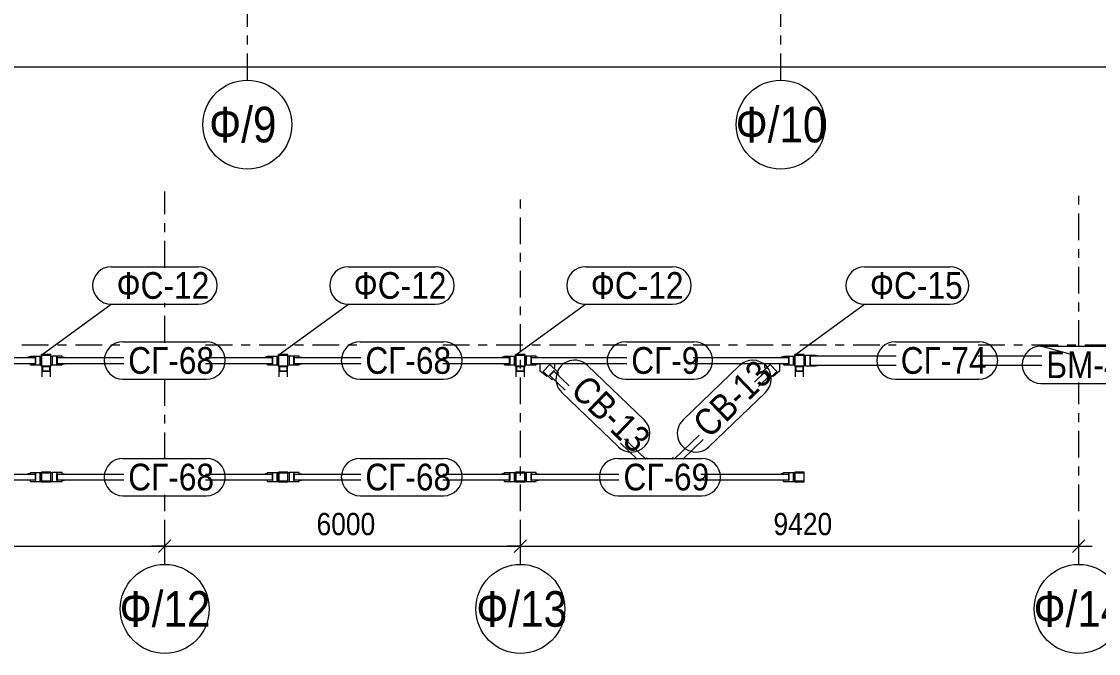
# Model space of a CAD drawing. Header units: millimetres. Extents: x -59 to 782, y -224 to 370.
# Drawn here: x 376.6 to 497.7, y -94.4 to -23.4 of the extents above; entities that cross this region are included whole.
import ezdxf

# ---------------------------------------------------------------- set-up
doc = ezdxf.new("R2010")
doc.units = ezdxf.units.MM
doc.linetypes.add('XKITLINE00', pattern=[0])
doc.linetypes.add('XKITLINE03', pattern=[6, 3, -1, 1, -1])
for name, color, linetype, lineweight in [('Part', 2, 'Continuous', 0), ('PartMark', 3, 'Continuous', 0), ('S-GRID', 1, 'Continuous', 0), ('Z-DIMENSIONS', 1, 'Continuous', 0)]:
    doc.layers.add(name, color=color, linetype=linetype, lineweight=lineweight)
doc.styles.add('GOST type A', font='ARIAL.TTF')

msp = doc.modelspace()

# ---------------------------------------------------------------- linework, layer by layer
at = {"layer": 'Part', "linetype": 'XKITLINE00', "lineweight": 0}
for p, q in [((370.65, -61.17), (378.12, -61.17)), ((377.32, -61.17), (377.32, -61.15)), ((377.59, -61.15), (377.32, -61.15)), ((377.59, -61.15), (377.59, -61.01)), ((377.59, -61.01), (378.71, -61.01)), ((377.59, -61.17), (377.59, -61.15)), ((378.17, -61.11), (378.12, -61.11)), ((378.12, -61.11), (378.12, -61.91)), ((378.17, -61.11), (378.17, -61.91)), ((378.71, -62.01), (378.71, -61.01)), ((378.71, -61.01), (378.84, -61.01)), ((378.84, -60.85), (378.84, -60.83)), ((378.84, -62.19), (378.84, -60.85)), ((379.91, -60.85), (378.84, -60.85)), ((378.89, -62.14), (378.89, -60.9)), ((378.89, -60.9), (379.86, -60.9)), ((379.78, -60.9), (379.83, -60.85)), ((379.86, -60.9), (379.86, -62.14)), ((379.91, -60.85), (379.91, -60.83)), ((379.91, -62.19), (379.91, -60.85)), ((379.91, -61.01), (380.04, -61.01)), ((381.16, -61.01), (380.04, -61.01)), ((380.04, -61.01), (380.04, -62.01)), ((380.57, -61.91), (380.57, -61.11)), ((380.57, -61.11), (380.63, -61.11)), ((380.63, -61.91), (380.63, -61.11)), ((380.63, -61.17), (388.1, -61.17)), ((381.16, -61.15), (381.16, -61.01)), ((381.16, -61.15), (381.43, -61.15)), ((381.16, -61.17), (381.16, -61.15)), ((381.43, -61.15), (381.43, -61.17)), ((397.31, -61.17), (404.79, -61.17)), ((403.99, -61.17), (403.99, -61.15)), ((404.25, -61.15), (403.99, -61.15)), ((404.25, -61.15), (404.25, -61.01)), ((404.25, -61.01), (405.37, -61.01)), ((404.25, -61.17), (404.25, -61.15)), ((404.84, -61.11), (404.79, -61.11)), ((404.79, -61.11), (404.79, -61.91)), ((404.84, -61.11), (404.84, -61.91)), ((405.37, -62.01), (405.37, -61.01)), ((405.37, -61.01), (405.51, -61.01)), ((405.51, -60.85), (405.51, -60.83)), ((405.51, -62.19), (405.51, -60.85)), ((406.57, -60.85), (405.51, -60.85)), ((405.55, -62.14), (405.55, -60.9)), ((405.55, -60.9), (406.53, -60.9)), ((406.53, -60.9), (406.53, -62.14)), ((406.57, -60.85), (406.57, -60.83)), ((406.57, -62.19), (406.57, -60.85)), ((406.57, -61.01), (406.71, -61.01)), ((407.83, -61.01), (406.71, -61.01)), ((406.71, -61.01), (406.71, -62.01)), ((407.24, -61.91), (407.24, -61.11)), ((407.24, -61.11), (407.29, -61.11)), ((407.29, -61.91), (407.29, -61.11)), ((407.29, -61.17), (414.77, -61.17)), ((407.83, -61.15), (407.83, -61.01)), ((407.83, -61.15), (408.09, -61.15)), ((407.83, -61.17), (407.83, -61.15)), ((408.09, -61.15), (408.09, -61.17)), ((423.98, -61.17), (431.45, -61.17)), ((430.65, -61.17), (430.65, -61.15)), ((430.92, -61.15), (430.65, -61.15)), ((430.92, -61.15), (430.92, -61.01)), ((430.92, -61.01), (432.04, -61.01)), ((430.92, -61.17), (430.92, -61.15)), ((431.51, -61.11), (431.45, -61.11)), ((431.45, -61.11), (431.45, -61.91)), ((431.51, -61.11), (431.51, -61.91)), ((432.04, -61.01), (432.17, -61.01)), ((432.04, -62.01), (432.04, -61.01)), ((432.17, -60.85), (432.17, -60.83)), ((432.17, -62.19), (432.17, -60.85)), ((433.24, -60.85), (432.17, -60.85)), ((432.22, -62.14), (432.22, -60.9)), ((432.22, -60.9), (433.19, -60.9)), ((433.19, -60.9), (433.19, -62.14)), ((433.19, -61.02), (433.24, -60.98)), ((433.24, -60.85), (433.24, -60.83)), ((433.24, -62.19), (433.24, -60.85)), ((433.24, -61.01), (433.37, -61.01)), ((434.49, -61.01), (433.37, -61.01)), ((433.37, -61.01), (433.37, -62.01)), ((433.91, -61.91), (433.91, -61.11)), ((433.91, -61.11), (433.96, -61.11)), ((433.96, -61.91), (433.96, -61.11)), ((433.96, -61.17), (444.68, -61.17)), ((434.49, -61.15), (434.49, -61.01)), ((434.49, -61.15), (434.76, -61.15)), ((434.49, -61.17), (434.49, -61.15)), ((434.76, -61.15), (434.76, -61.17)), ((452.13, -61.17), (462.85, -61.17)), ((462.05, -61.17), (462.05, -61.15)), ((462.32, -61.15), (462.05, -61.15)), ((462.32, -61.15), (462.32, -61.01)), ((462.32, -61.01), (463.44, -61.01)), ((462.32, -61.17), (462.32, -61.15)), ((462.91, -61.11), (462.85, -61.11)), ((462.85, -61.11), (462.85, -61.91)), ((462.91, -61.11), (462.91, -61.91)), ((463.44, -62.01), (463.44, -61.01)), ((463.44, -61.01), (463.57, -61.01)), ((463.57, -60.85), (463.57, -60.83)), ((463.57, -62.19), (463.57, -60.85)), ((464.64, -60.85), (463.57, -60.85)), ((463.57, -61.49), (463.62, -61.45)), ((463.62, -62.14), (463.62, -60.9)), ((463.62, -60.9), (464.59, -60.9)), ((464.17, -60.9), (464.22, -60.85)), ((464.59, -60.9), (464.59, -62.14)), ((464.64, -60.85), (464.64, -60.83)), ((464.64, -62.19), (464.64, -60.85)), ((464.64, -61.01), (464.77, -61.01)), ((464.77, -60.91), (465.31, -60.91)), ((464.77, -62.11), (464.77, -60.91)), ((465.31, -62.11), (465.31, -60.91)), ((465.31, -60.91), (465.36, -60.91)), ((465.36, -60.91), (465.89, -60.91)), ((465.36, -62.11), (465.36, -60.91)), ((465.36, -60.97), (474.99, -60.97)), ((465.89, -60.95), (465.89, -60.91)), ((465.89, -60.97), (465.89, -60.95)), ((465.89, -60.95), (466.16, -60.95)), ((466.16, -60.97), (466.16, -60.95)), ((484.2, -60.97), (491.36, -60.97)), ((370.65, -61.84), (378.12, -61.84)), ((377.32, -61.87), (377.32, -61.84)), ((377.59, -61.87), (377.32, -61.87)), ((377.59, -61.87), (377.59, -61.84)), ((377.59, -62.01), (377.59, -61.87)), ((377.59, -62.01), (378.71, -62.01)), ((378.17, -61.91), (378.12, -61.91)), ((378.71, -62.01), (378.84, -62.01)), ((378.84, -61.84), (378.89, -61.79)), ((378.84, -62.19), (379.91, -62.19)), ((379.86, -62.14), (378.89, -62.14)), ((379.84, -62.19), (378.91, -62.19)), ((378.91, -62.19), (378.91, -62.19)), ((378.91, -62.19), (378.91, -62.19)), ((378.91, -62.2), (378.91, -62.19)), ((378.91, -62.19), (379.84, -62.19)), ((378.91, -62.76), (378.91, -62.2)), ((378.91, -62.2), (378.95, -62.2)), ((378.95, -62.32), (378.91, -62.27)), ((378.91, -63.36), (378.91, -62.76)), ((379.84, -62.76), (378.91, -62.76)), ((378.95, -62.19), (378.95, -62.19)), ((378.95, -62.19), (379.79, -62.19)), ((378.95, -62.2), (378.95, -62.19)), ((379.79, -62.19), (378.95, -62.19)), ((378.95, -62.2), (378.95, -62.68)), ((378.95, -62.68), (379.79, -62.68)), ((379.39, -62.76), (379.31, -62.68)), ((379.79, -62.19), (379.79, -62.19)), ((379.79, -62.2), (379.79, -62.19)), ((379.79, -62.68), (379.79, -62.2)), ((379.79, -62.2), (379.84, -62.2)), ((379.84, -62.19), (379.84, -62.19)), ((379.84, -62.19), (379.84, -62.19)), ((379.84, -62.19), (379.84, -62.2)), ((379.84, -62.76), (379.84, -62.2)), ((379.84, -63.36), (379.84, -62.76)), ((379.91, -62.01), (380.04, -62.01)), ((380.04, -62.01), (381.16, -62.01)), ((380.57, -61.91), (380.63, -61.91)), ((380.63, -61.84), (388.1, -61.84)), ((381.16, -61.84), (381.16, -61.87)), ((381.16, -62.01), (381.16, -61.87)), ((381.16, -61.87), (381.43, -61.87)), ((381.43, -61.87), (381.43, -61.84)), ((397.31, -61.84), (404.79, -61.84)), ((403.99, -61.87), (403.99, -61.84)), ((404.25, -61.87), (403.99, -61.87)), ((404.25, -61.87), (404.25, -61.84)), ((404.25, -62.01), (404.25, -61.87)), ((404.25, -62.01), (405.37, -62.01)), ((404.84, -61.91), (404.79, -61.91)), ((405.37, -62.01), (405.51, -62.01)), ((405.51, -62.19), (406.57, -62.19)), ((406.53, -62.14), (405.55, -62.14)), ((406.51, -62.19), (405.57, -62.19)), ((405.57, -62.19), (405.57, -62.19)), ((405.57, -62.19), (405.57, -62.19)), ((405.57, -62.2), (405.57, -62.19)), ((405.57, -62.19), (406.51, -62.19)), ((405.57, -62.76), (405.57, -62.2)), ((405.57, -62.2), (405.62, -62.2)), ((405.57, -63.36), (405.57, -62.76)), ((406.51, -62.76), (405.57, -62.76)), ((405.62, -62.19), (405.62, -62.19)), ((405.62, -62.19), (406.46, -62.19)), ((405.62, -62.2), (405.62, -62.19)), ((406.46, -62.19), (405.62, -62.19)), ((405.62, -62.2), (405.62, -62.68)), ((405.62, -62.68), (406.46, -62.68)), ((406.38, -62.19), (406.43, -62.14)), ((406.46, -62.19), (406.46, -62.19)), ((406.46, -62.2), (406.46, -62.19)), ((406.46, -62.68), (406.46, -62.2)), ((406.46, -62.2), (406.51, -62.2)), ((406.51, -62.44), (406.46, -62.39)), ((406.51, -62.19), (406.51, -62.19)), ((406.51, -62.19), (406.51, -62.19)), ((406.51, -62.19), (406.51, -62.2)), ((406.51, -62.76), (406.51, -62.2)), ((406.51, -63.36), (406.51, -62.76)), ((406.53, -62.04), (406.57, -62)), ((406.57, -62.01), (406.71, -62.01)), ((406.71, -62.01), (407.83, -62.01)), ((407.24, -61.91), (407.29, -61.91)), ((407.29, -61.84), (414.77, -61.84)), ((407.83, -61.84), (407.83, -61.87)), ((407.83, -62.01), (407.83, -61.87)), ((407.83, -61.87), (408.09, -61.87)), ((408.09, -61.87), (408.09, -61.84)), ((423.98, -61.84), (431.45, -61.84)), ((430.65, -61.87), (430.65, -61.84)), ((430.92, -61.87), (430.65, -61.87)), ((430.92, -61.87), (430.92, -61.84)), ((430.92, -62.01), (430.92, -61.87)), ((430.92, -62.01), (432.04, -62.01)), ((431.51, -61.91), (431.45, -61.91)), ((432.04, -62.01), (432.17, -62.01)), ((432.17, -62.04), (432.22, -62)), ((432.17, -62.19), (433.24, -62.19)), ((433.19, -62.14), (432.22, -62.14)), ((433.17, -62.19), (432.24, -62.19)), ((432.24, -62.19), (432.24, -62.19)), ((432.24, -62.19), (432.24, -62.19)), ((432.24, -62.2), (432.24, -62.19)), ((432.24, -62.19), (433.17, -62.19)), ((432.24, -62.76), (432.24, -62.2)), ((432.24, -62.2), (432.29, -62.2)), ((432.24, -63.36), (432.24, -62.76)), ((433.17, -62.76), (432.24, -62.76)), ((432.29, -62.19), (432.29, -62.19)), ((432.29, -62.19), (433.13, -62.19)), ((432.29, -62.2), (432.29, -62.19)), ((433.13, -62.19), (432.29, -62.19)), ((432.29, -62.2), (432.29, -62.68)), ((432.29, -62.68), (433.13, -62.68)), ((433.13, -62.19), (433.13, -62.19)), ((433.13, -62.2), (433.13, -62.19)), ((433.13, -62.68), (433.13, -62.2)), ((433.13, -62.2), (433.17, -62.2)), ((433.17, -62.19), (433.17, -62.19)), ((433.17, -62.19), (433.17, -62.19)), ((433.17, -62.19), (433.17, -62.2)), ((433.17, -62.76), (433.17, -62.2)), ((433.17, -63.36), (433.17, -62.76)), ((433.24, -62.01), (433.37, -62.01)), ((433.37, -62.01), (434.49, -62.01)), ((433.91, -61.91), (433.96, -61.91)), ((433.96, -61.84), (444.68, -61.84)), ((434.49, -61.84), (434.49, -61.87)), ((434.49, -62.01), (434.49, -61.87)), ((434.49, -61.87), (434.76, -61.87)), ((434.76, -61.87), (434.76, -61.84)), ((434.95, -62.71), (434.95, -61.84)), ((435.67, -63.3), (434.95, -62.71)), ((436.02, -61.97), (435.28, -62.74)), ((435.28, -62.74), (436.24, -63.67)), ((435.95, -63.2), (436.5, -62.62)), ((435.99, -63.24), (436.54, -62.66)), ((436.98, -62.9), (436.02, -61.97)), ((436.49, -62.71), (438.21, -64.36)), ((436.5, -62.43), (436.59, -62.34)), ((436.5, -62.62), (436.54, -62.66)), ((436.59, -62.34), (436.59, -61.84)), ((436.86, -63.02), (436.98, -62.9)), ((452.13, -61.84), (462.85, -61.84)), ((459.03, -63.94), (460.32, -62.71)), ((459.84, -62.9), (460.8, -61.97)), ((459.96, -63.02), (459.84, -62.9)), ((460.22, -62.34), (460.22, -61.84)), ((460.32, -62.43), (460.22, -62.34)), ((460.31, -62.62), (460.27, -62.66)), ((460.27, -62.66), (460.83, -63.24)), ((460.31, -62.62), (460.87, -63.2)), ((460.57, -63.67), (461.54, -62.74)), ((461.54, -62.74), (460.8, -61.97)), ((461.87, -62.71), (461.15, -63.3)), ((461.87, -61.84), (461.87, -62.71)), ((462.05, -61.87), (462.05, -61.84)), ((462.32, -61.87), (462.05, -61.87)), ((462.32, -61.87), (462.32, -61.84)), ((462.32, -62.01), (462.32, -61.87)), ((462.32, -62.01), (463.44, -62.01)), ((462.91, -61.91), (462.85, -61.91)), ((463.44, -62.01), (463.57, -62.01)), ((463.57, -62.19), (464.64, -62.19)), ((464.59, -62.14), (463.62, -62.14)), ((464.57, -62.19), (463.64, -62.19)), ((463.64, -62.19), (463.64, -62.19)), ((463.64, -62.19), (463.64, -62.19)), ((463.64, -62.2), (463.64, -62.19)), ((463.64, -62.19), (464.57, -62.19)), ((463.64, -62.76), (463.64, -62.2)), ((463.64, -62.2), (463.69, -62.2)), ((463.64, -63.36), (463.64, -62.76)), ((464.57, -62.76), (463.64, -62.76)), ((463.69, -62.19), (463.69, -62.19)), ((463.69, -62.19), (464.53, -62.19)), ((463.69, -62.2), (463.69, -62.19)), ((464.53, -62.19), (463.69, -62.19)), ((463.69, -62.2), (463.69, -62.68)), ((463.69, -62.68), (464.53, -62.68)), ((464.53, -62.19), (464.53, -62.19)), ((464.53, -62.2), (464.53, -62.19)), ((464.53, -62.68), (464.53, -62.2)), ((464.53, -62.2), (464.57, -62.2)), ((464.57, -62.21), (464.56, -62.2)), ((464.57, -62.19), (464.57, -62.19)), ((464.57, -62.19), (464.57, -62.19)), ((464.57, -62.19), (464.57, -62.2)), ((464.57, -62.76), (464.57, -62.2)), ((464.57, -63.36), (464.57, -62.76)), ((464.64, -62.01), (464.77, -62.01)), ((464.77, -62.11), (465.31, -62.11)), ((465.31, -62.11), (465.36, -62.11)), ((465.36, -62.04), (474.99, -62.04)), ((465.36, -62.11), (465.89, -62.11)), ((465.89, -62.07), (465.89, -62.04)), ((465.89, -62.11), (465.89, -62.07)), ((465.89, -62.07), (466.16, -62.07)), ((466.16, -62.07), (466.16, -62.04)), ((484.2, -62.04), (491.36, -62.04)), ((435.67, -63.3), (435.76, -63.2)), ((435.95, -63.2), (435.99, -63.24)), ((436.03, -63.19), (437.75, -64.84)), ((436.24, -63.67), (436.36, -63.54)), ((436.36, -63.54), (436.38, -63.52)), ((436.36, -63.54), (436.55, -63.72)), ((436.55, -63.72), (436.57, -63.71)), ((436.84, -63.04), (436.86, -63.02)), ((436.86, -63.02), (437.05, -63.21)), ((437.03, -63.22), (437.05, -63.21)), ((459.5, -64.42), (460.78, -63.19)), ((459.96, -63.02), (459.76, -63.21)), ((459.76, -63.21), (459.78, -63.22)), ((459.97, -63.04), (459.96, -63.02)), ((460.26, -63.72), (460.24, -63.71)), ((460.45, -63.54), (460.26, -63.72)), ((460.44, -63.52), (460.45, -63.54)), ((460.57, -63.67), (460.45, -63.54)), ((460.87, -63.2), (460.83, -63.24)), ((461.15, -63.3), (461.06, -63.2)), ((450.01, -72.61), (452.81, -69.92)), ((443.97, -70.81), (445.84, -72.61)), ((444.44, -70.33), (446.81, -72.61)), ((450.97, -72.61), (453.27, -70.4)), ((446.62, -72.39), (446.6, -72.41)), ((446.81, -72.57), (446.62, -72.39)), ((446.79, -72.59), (446.81, -72.57)), ((446.81, -72.57), (446.93, -72.45)), ((446.93, -72.45), (447.09, -72.61)), ((449.89, -72.45), (449.72, -72.61)), ((450.01, -72.57), (449.89, -72.45)), ((450.01, -72.57), (450.2, -72.39)), ((450.02, -72.59), (450.01, -72.57)), ((450.22, -72.41), (450.2, -72.39)), ((370.65, -74.27), (378.12, -74.27)), ((370.65, -74.94), (378.12, -74.94)), ((377.32, -74.27), (377.32, -74.25)), ((377.59, -74.25), (377.32, -74.25)), ((377.32, -74.97), (377.32, -74.94)), ((377.59, -74.97), (377.32, -74.97)), ((377.59, -74.25), (377.59, -74.11)), ((377.59, -74.11), (378.71, -74.11)), ((377.59, -74.27), (377.59, -74.25)), ((377.59, -74.97), (377.59, -74.94)), ((377.59, -75.11), (377.59, -74.97)), ((378.17, -74.21), (378.12, -74.21)), ((378.12, -74.21), (378.12, -75.01)), ((378.17, -75.01), (378.12, -75.01)), ((378.17, -74.21), (378.17, -75.01)), ((378.71, -74.11), (378.84, -74.11)), ((378.71, -75.11), (378.71, -74.11)), ((378.84, -75.14), (378.84, -74.07)), ((379.91, -74.07), (378.84, -74.07)), ((378.89, -75.09), (378.89, -74.13)), ((378.89, -74.13), (379.85, -74.13)), ((379.85, -75.09), (378.89, -75.09)), ((379.19, -74.13), (379.14, -74.07)), ((379.85, -74.13), (379.85, -75.09)), ((379.91, -74.84), (379.85, -74.79)), ((379.91, -75.14), (379.91, -74.07)), ((379.91, -74.11), (380.04, -74.11)), ((381.16, -74.11), (380.04, -74.11)), ((380.04, -74.11), (380.04, -75.11)), ((380.57, -75.01), (380.57, -74.21)), ((380.57, -74.21), (380.63, -74.21)), ((380.57, -75.01), (380.63, -75.01)), ((380.63, -75.01), (380.63, -74.21)), ((380.63, -74.27), (388.1, -74.27)), ((380.63, -74.94), (388.1, -74.94)), ((381.16, -74.25), (381.16, -74.11)), ((381.16, -74.25), (381.43, -74.25)), ((381.16, -74.27), (381.16, -74.25)), ((381.16, -74.94), (381.16, -74.97)), ((381.16, -75.11), (381.16, -74.97)), ((381.16, -74.97), (381.43, -74.97)), ((381.43, -74.25), (381.43, -74.27)), ((381.43, -74.97), (381.43, -74.94)), ((397.31, -74.27), (404.79, -74.27)), ((397.31, -74.94), (404.79, -74.94)), ((403.99, -74.27), (403.99, -74.25)), ((404.25, -74.25), (403.99, -74.25)), ((403.99, -74.97), (403.99, -74.94)), ((404.25, -74.97), (403.99, -74.97)), ((404.25, -74.25), (404.25, -74.11)), ((404.25, -74.11), (405.37, -74.11)), ((404.25, -74.27), (404.25, -74.25)), ((404.25, -74.97), (404.25, -74.94)), ((404.25, -75.11), (404.25, -74.97)), ((404.84, -74.21), (404.79, -74.21)), ((404.79, -74.21), (404.79, -75.01)), ((404.84, -75.01), (404.79, -75.01)), ((404.84, -74.21), (404.84, -75.01)), ((405.37, -75.11), (405.37, -74.11)), ((405.37, -74.11), (405.51, -74.11)), ((405.51, -75.14), (405.51, -74.07)), ((406.57, -74.07), (405.51, -74.07)), ((405.56, -74.85), (405.51, -74.79)), ((405.56, -75.09), (405.56, -74.13)), ((405.56, -74.13), (406.52, -74.13)), ((406.52, -75.09), (405.56, -75.09)), ((405.85, -75.14), (405.8, -75.09)), ((406.52, -74.13), (406.52, -75.09)), ((406.57, -75.14), (406.57, -74.07)), ((406.57, -74.11), (406.71, -74.11)), ((407.83, -74.11), (406.71, -74.11)), ((406.71, -74.11), (406.71, -75.11)), ((407.24, -75.01), (407.24, -74.21)), ((407.24, -74.21), (407.29, -74.21)), ((407.24, -75.01), (407.29, -75.01)), ((407.29, -75.01), (407.29, -74.21)), ((407.29, -74.27), (414.77, -74.27)), ((407.29, -74.94), (414.77, -74.94)), ((407.83, -74.25), (407.83, -74.11)), ((407.83, -74.25), (408.09, -74.25)), ((407.83, -74.27), (407.83, -74.25)), ((407.83, -74.94), (407.83, -74.97)), ((407.83, -75.11), (407.83, -74.97)), ((407.83, -74.97), (408.09, -74.97)), ((408.09, -74.25), (408.09, -74.27)), ((408.09, -74.97), (408.09, -74.94)), ((423.98, -74.27), (431.45, -74.27)), ((423.98, -74.94), (431.45, -74.94)), ((430.65, -74.27), (430.65, -74.25)), ((430.92, -74.25), (430.65, -74.25)), ((430.65, -74.97), (430.65, -74.94)), ((430.92, -74.97), (430.65, -74.97)), ((430.92, -74.25), (430.92, -74.11)), ((430.92, -74.11), (432.04, -74.11)), ((430.92, -74.27), (430.92, -74.25)), ((430.92, -74.97), (430.92, -74.94)), ((430.92, -75.11), (430.92, -74.97)), ((431.51, -74.21), (431.45, -74.21)), ((431.45, -74.21), (431.45, -75.01)), ((431.51, -75.01), (431.45, -75.01)), ((431.51, -74.21), (431.51, -75.01)), ((432.04, -74.11), (432.17, -74.11)), ((432.04, -75.11), (432.04, -74.11)), ((432.17, -75.14), (432.17, -74.07)), ((433.24, -74.07), (432.17, -74.07)), ((432.23, -75.09), (432.23, -74.13)), ((432.23, -74.13), (433.19, -74.13)), ((433.19, -75.09), (432.23, -75.09)), ((432.73, -74.13), (432.68, -74.07)), ((433.19, -74.13), (433.19, -75.09)), ((433.24, -74.63), (433.19, -74.58)), ((433.24, -75.14), (433.24, -74.07)), ((433.24, -74.11), (433.37, -74.11)), ((434.49, -74.11), (433.37, -74.11)), ((433.37, -74.11), (433.37, -75.11)), ((433.91, -75.01), (433.91, -74.21)), ((433.91, -74.21), (433.96, -74.21)), ((433.91, -75.01), (433.96, -75.01)), ((433.96, -75.01), (433.96, -74.21)), ((433.96, -74.27), (443.8, -74.27)), ((433.96, -74.94), (443.8, -74.94)), ((434.49, -74.25), (434.49, -74.11)), ((434.49, -74.25), (434.76, -74.25)), ((434.49, -74.27), (434.49, -74.25)), ((434.49, -74.94), (434.49, -74.97)), ((434.49, -75.11), (434.49, -74.97)), ((434.49, -74.97), (434.76, -74.97)), ((434.76, -74.25), (434.76, -74.27)), ((434.76, -74.97), (434.76, -74.94)), ((453.01, -74.27), (462.85, -74.27)), ((453.01, -74.94), (462.85, -74.94)), ((462.05, -74.27), (462.05, -74.25)), ((462.32, -74.25), (462.05, -74.25)), ((462.05, -74.97), (462.05, -74.94)), ((462.32, -74.97), (462.05, -74.97)), ((462.32, -74.25), (462.32, -74.11)), ((462.32, -74.11), (463.44, -74.11)), ((462.32, -74.27), (462.32, -74.25)), ((462.32, -74.97), (462.32, -74.94)), ((462.32, -75.11), (462.32, -74.97)), ((462.91, -74.21), (462.85, -74.21)), ((462.85, -74.21), (462.85, -75.01)), ((462.91, -75.01), (462.85, -75.01)), ((462.91, -74.21), (462.91, -75.01)), ((463.44, -74.11), (463.57, -74.11)), ((463.44, -75.11), (463.44, -74.11)), ((463.57, -75.14), (463.57, -74.07)), ((464.64, -74.07), (463.57, -74.07)), ((463.63, -74.17), (463.57, -74.12)), ((463.63, -75.09), (463.63, -74.13)), ((463.63, -74.13), (464.59, -74.13)), ((464.59, -75.09), (463.63, -75.09)), ((464.6, -75.14), (464.54, -75.09)), ((464.59, -74.13), (464.59, -75.09)), ((464.64, -75.14), (464.64, -74.07)), ((377.59, -75.11), (378.71, -75.11)), ((378.71, -75.11), (378.84, -75.11)), ((378.84, -75.14), (379.91, -75.14)), ((379.91, -75.11), (380.04, -75.11)), ((380.04, -75.11), (381.16, -75.11)), ((404.25, -75.11), (405.37, -75.11)), ((405.37, -75.11), (405.51, -75.11)), ((405.51, -75.14), (406.57, -75.14)), ((406.57, -75.11), (406.71, -75.11)), ((406.71, -75.11), (407.83, -75.11)), ((430.92, -75.11), (432.04, -75.11)), ((432.04, -75.11), (432.17, -75.11)), ((432.17, -75.14), (433.24, -75.14)), ((433.24, -75.11), (433.37, -75.11)), ((433.37, -75.11), (434.49, -75.11)), ((462.32, -75.11), (463.44, -75.11)), ((463.44, -75.11), (463.57, -75.11)), ((463.57, -75.14), (464.64, -75.14))]:
    msp.add_line(p, q, dxfattribs=at)
at = {"layer": 'PartMark', "linetype": 'XKITLINE00', "lineweight": 0}
for p, q in [((386.69, -50.98), (396.5, -50.98)), ((413.36, -50.98), (423.16, -50.98)), ((440.03, -50.98), (449.83, -50.98)), ((471.43, -50.98), (481.04, -50.98)), ((378.91, -60.85), (386.69, -55.18)), ((386.69, -55.18), (396.5, -55.18)), ((405.58, -60.85), (413.36, -55.18)), ((413.36, -55.18), (423.16, -55.18)), ((432.25, -60.85), (440.03, -55.18)), ((440.03, -55.18), (449.83, -55.18)), ((463.65, -60.85), (471.43, -55.18)), ((471.43, -55.18), (481.04, -55.18)), ((388, -59.41), (397.41, -59.41)), ((414.67, -59.41), (424.08, -59.41)), ((444.58, -59.41), (452.23, -59.41)), ((474.89, -59.41), (484.3, -59.41)), ((494.8, -60.87), (491.26, -59.89)), ((491.26, -59.89), (499.69, -59.89)), ((440.27, -62.07), (446.64, -68.18)), ((451.01, -68.18), (457.37, -62.07)), ((388, -63.61), (397.41, -63.61)), ((414.67, -63.61), (424.08, -63.61)), ((444.58, -63.61), (452.23, -63.61)), ((474.89, -63.61), (484.3, -63.61)), ((491.26, -64.09), (499.69, -64.09)), ((437.36, -65.1), (443.73, -71.21)), ((453.91, -71.21), (460.28, -65.1)), ((388, -72.51), (397.41, -72.51)), ((414.67, -72.51), (424.08, -72.51)), ((443.7, -72.51), (453.11, -72.51)), ((388, -76.71), (397.41, -76.71)), ((414.67, -76.71), (424.08, -76.71)), ((443.7, -76.71), (453.11, -76.71))]:
    msp.add_line(p, q, dxfattribs=at)
for centre, start, end in [((386.69, -53.08), 90, 270), ((396.5, -53.08), 270, 90), ((413.36, -53.08), 90, 270), ((423.16, -53.08), 270, 90), ((440.03, -53.08), 90, 270), ((449.83, -53.08), 270, 90), ((471.43, -53.08), 90, 270), ((481.04, -53.08), 270, 90), ((388, -61.51), 90, 270), ((397.41, -61.51), 270, 90), ((414.67, -61.51), 90, 270), ((424.08, -61.51), 270, 90), ((444.58, -61.51), 90, 270), ((452.23, -61.51), 270, 90), ((474.89, -61.51), 90, 270), ((484.3, -61.51), 270, 90), ((491.26, -61.99), 90, 270), ((438.81, -63.58), 46.1679, 226.1679), ((458.83, -63.58), 313.8321, 133.8321), ((445.18, -69.7), 226.1679, 46.1679), ((452.46, -69.7), 133.8321, 313.8321), ((388, -74.61), 90, 270), ((397.41, -74.61), 270, 90), ((414.67, -74.61), 90, 270), ((424.08, -74.61), 270, 90), ((443.7, -74.61), 90, 270), ((453.11, -74.61), 270, 90)]:
    msp.add_arc(centre, 2.1, start, end, dxfattribs=at)
at = {"layer": 'S-GRID', "linetype": 'XKITLINE03', "lineweight": 0}
for p, q in [((402, -30), (402, 57.23)), ((462, -30), (462, -3.06)), ((392.71, -51.08), (392.71, -42.53)), ((432.71, -84.43), (432.71, -42.53)), ((495.51, -59.99), (495.51, -42.53)), ((392.71, -59.51), (392.71, -55.08)), ((370.65, -59.74), (388.1, -59.74)), ((397.31, -59.74), (414.77, -59.74)), ((423.98, -59.74), (444.68, -59.74)), ((452.13, -59.74), (474.99, -59.74)), ((484.2, -59.74), (513.97, -59.74)), ((392.71, -72.61), (392.71, -63.51)), ((495.51, -84.43), (495.51, -63.99)), ((392.71, -84.43), (392.71, -76.61))]:
    msp.add_line(p, q, dxfattribs=at)
at = {"layer": 'S-GRID', "linetype": 'XKITLINE00', "lineweight": 0}
for centre in [(402, -35), (462, -35), (392.71, -89.43), (432.71, -89.43), (495.51, -89.43)]:
    msp.add_circle(centre, 5, dxfattribs=at)
at = {"layer": 'Z-DIMENSIONS', "linetype": 'XKITLINE00', "lineweight": 0}
for p, q in [((0, -28.51), (736.2, -28.51)), ((392.71, -83.43), (392.71, -79.89)), ((392.71, -83.43), (392.71, -79.89)), ((432.71, -83.5), (432.71, -79.89)), ((432.71, -83.5), (432.71, -79.89)), ((495.51, -83.43), (495.51, -79.89)), ((393.41, -81.68), (392, -83.1)), ((393.41, -81.68), (392, -83.1)), ((433.41, -81.68), (432, -83.1)), ((433.41, -81.68), (432, -83.1)), ((496.21, -81.68), (494.8, -83.1)), ((352.71, -82.39), (392.71, -82.39)), ((392.71, -82.39), (391.21, -82.39)), ((392.71, -82.39), (394.21, -82.39)), ((392.71, -82.39), (432.71, -82.39)), ((432.71, -82.39), (431.21, -82.39)), ((432.71, -82.39), (434.21, -82.39)), ((432.71, -82.39), (495.51, -82.39)), ((495.51, -82.39), (497.01, -82.39))]:
    msp.add_line(p, q, dxfattribs=at)
at = {"layer": 'Z-DIMENSIONS'}
for p in [(392.71, -82.39), (392.71, -82.39), (432.71, -82.39), (432.71, -82.39), (495.51, -82.39)]:
    msp.add_point(p, dxfattribs=at)

# ---------------------------------------------------------------- texts
at = {"layer": 'PartMark', "style": 'GOST type A', "width": 0.85}
for s, p in [('ФС-12', (387.29, -54.58)), ('ФС-12', (413.96, -54.58)), ('ФС-12', (440.63, -54.58)), ('ФС-15', (472.03, -54.58)), ('СГ-68', (388.6, -63.01)), ('СГ-68', (415.27, -63.01)), ('СГ-9', (445.18, -63.01)), ('СГ-74', (475.49, -63.01)), ('БМ-4', (491.86, -63.49)), ('СГ-68', (388.6, -76.11)), ('СГ-68', (415.27, -76.11)), ('СГ-69', (444.3, -76.11))]:
    msp.add_text(s, height=3, dxfattribs=at).set_placement(p)
for rotation, p in [(43.8313, (453.93, -70.37)), (-43.8313, (438.21, -65.08))]:
    msp.add_text('СВ-13', height=3, rotation=rotation, dxfattribs=at).set_placement(p)
at = {"layer": 'S-GRID', "style": 'GOST type A', "width": 0.85}
for s, p in [('Ф/9', (397.7, -37)), ('Ф/10', (456.92, -37)), ('Ф/12', (387.63, -91.43)), ('Ф/13', (427.75, -91.43)), ('Ф/14', (490.43, -91.43))]:
    msp.add_text(s, height=4, dxfattribs=at).set_placement(p)
at = {"layer": 'Z-DIMENSIONS', "style": 'GOST type A', "width": 0.85}
for s, p in [('6000', (409.78, -81.14)), ('9420', (461.18, -81.14))]:
    msp.add_text(s, height=2.5, dxfattribs=at).set_placement(p)

doc.saveas('drawing.dxf')
